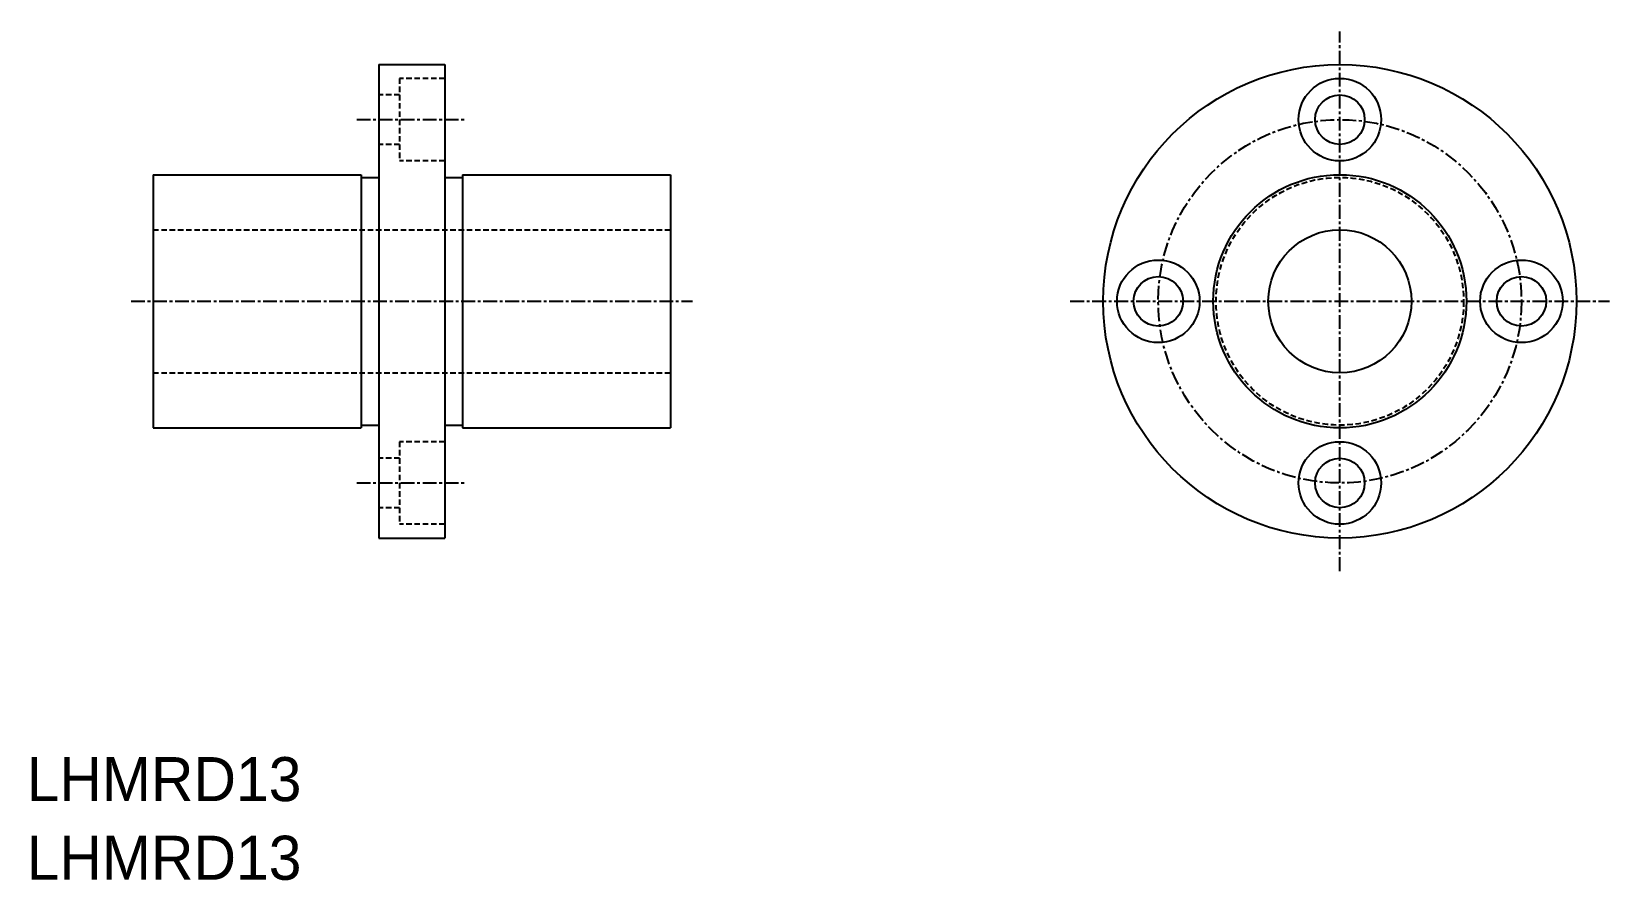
# Model space of a CAD drawing. Extents: x 213 to 356, y 131 to 208.
import ezdxf

# ---------------------------------------------------------------- set-up
doc = ezdxf.new("R2010")
doc.units = 0
doc.linetypes.add('CENTER', pattern=[2, 1.25, -0.25, 0.25, -0.25])
doc.linetypes.add('DASHED', pattern=[0.75, 0.5, -0.25])
doc.layers.get('0').update_dxf_attribs({"linetype": 'CONTINUOUS'})
doc.layers.add('CENTER', color=1, linetype='CENTER')

msp = doc.modelspace()

# ---------------------------------------------------------------- linework, layer by layer
at = {"color": 7, "linetype": 'CONTINUOUS'}
for p, q in [((244.31, 205.41), (250.31, 205.41)), ((244.31, 205.41), (244.31, 162.41)), ((250.31, 205.41), (250.31, 162.41)), ((223.81, 195.41), (242.71, 195.41)), ((223.81, 195.41), (223.81, 172.41)), ((242.71, 195.41), (242.71, 172.41)), ((242.71, 195.16), (244.31, 195.16)), ((250.31, 195.16), (251.91, 195.16)), ((251.91, 195.41), (270.81, 195.41)), ((251.91, 195.41), (251.91, 172.41)), ((270.81, 195.41), (270.81, 172.41)), ((223.81, 172.41), (242.71, 172.41)), ((242.71, 172.66), (244.31, 172.66)), ((250.31, 172.66), (251.91, 172.66)), ((251.91, 172.41), (270.81, 172.41)), ((244.31, 162.41), (250.31, 162.41))]:
    msp.add_line(p, q, dxfattribs=at)
at = {"color": 3, "linetype": 'DASHED'}
for p, q in [((250.31, 204.16), (246.21, 204.16)), ((246.21, 204.16), (246.21, 196.66)), ((246.21, 202.66), (244.31, 202.66)), ((246.21, 198.16), (244.31, 198.16)), ((250.31, 196.66), (246.21, 196.66)), ((223.81, 190.41), (270.81, 190.41)), ((223.81, 177.41), (270.81, 177.41)), ((250.31, 171.16), (246.21, 171.16)), ((246.21, 171.16), (246.21, 163.66)), ((246.21, 169.66), (244.31, 169.66)), ((246.21, 165.16), (244.31, 165.16)), ((250.31, 163.66), (246.21, 163.66))]:
    msp.add_line(p, q, dxfattribs=at)
at = {"color": 7, "linetype": 'CONTINUOUS'}
for centre, radius in [((331.65, 183.91), 21.5), ((331.65, 200.41), 2.25), ((331.65, 183.91), 11.5), ((331.65, 183.91), 6.5), ((315.15, 183.91), 2.25), ((348.15, 183.91), 2.25), ((331.65, 167.41), 2.25)]:
    msp.add_circle(centre, radius, dxfattribs=at)
at = {"color": 7}
for centre in [(331.65, 200.41), (315.15, 183.91), (348.15, 183.91), (331.65, 167.41)]:
    msp.add_circle(centre, 3.75, dxfattribs=at)
at = {"color": 3, "linetype": 'DASHED'}
msp.add_circle((331.65, 183.91), 11.25, dxfattribs=at)
at = {"layer": 'CENTER', "color": 1, "linetype": 'CENTER'}
for p, q in [((331.65, 159.41), (331.65, 208.41)), ((242.31, 200.41), (252.31, 200.41)), ((221.81, 183.91), (272.81, 183.91)), ((307.15, 183.91), (356.15, 183.91)), ((242.31, 167.41), (252.31, 167.41))]:
    msp.add_line(p, q, dxfattribs=at)
msp.add_circle((331.65, 183.91), 16.5, dxfattribs=at)

# ---------------------------------------------------------------- texts
at = {"color": 7, "linetype": 'CONTINUOUS'}
for p in [(212.32, 138.51), (212.32, 131.37)]:
    msp.add_text('LHMRD13', height=4, dxfattribs=at).set_placement(p)

doc.saveas('drawing.dxf')
